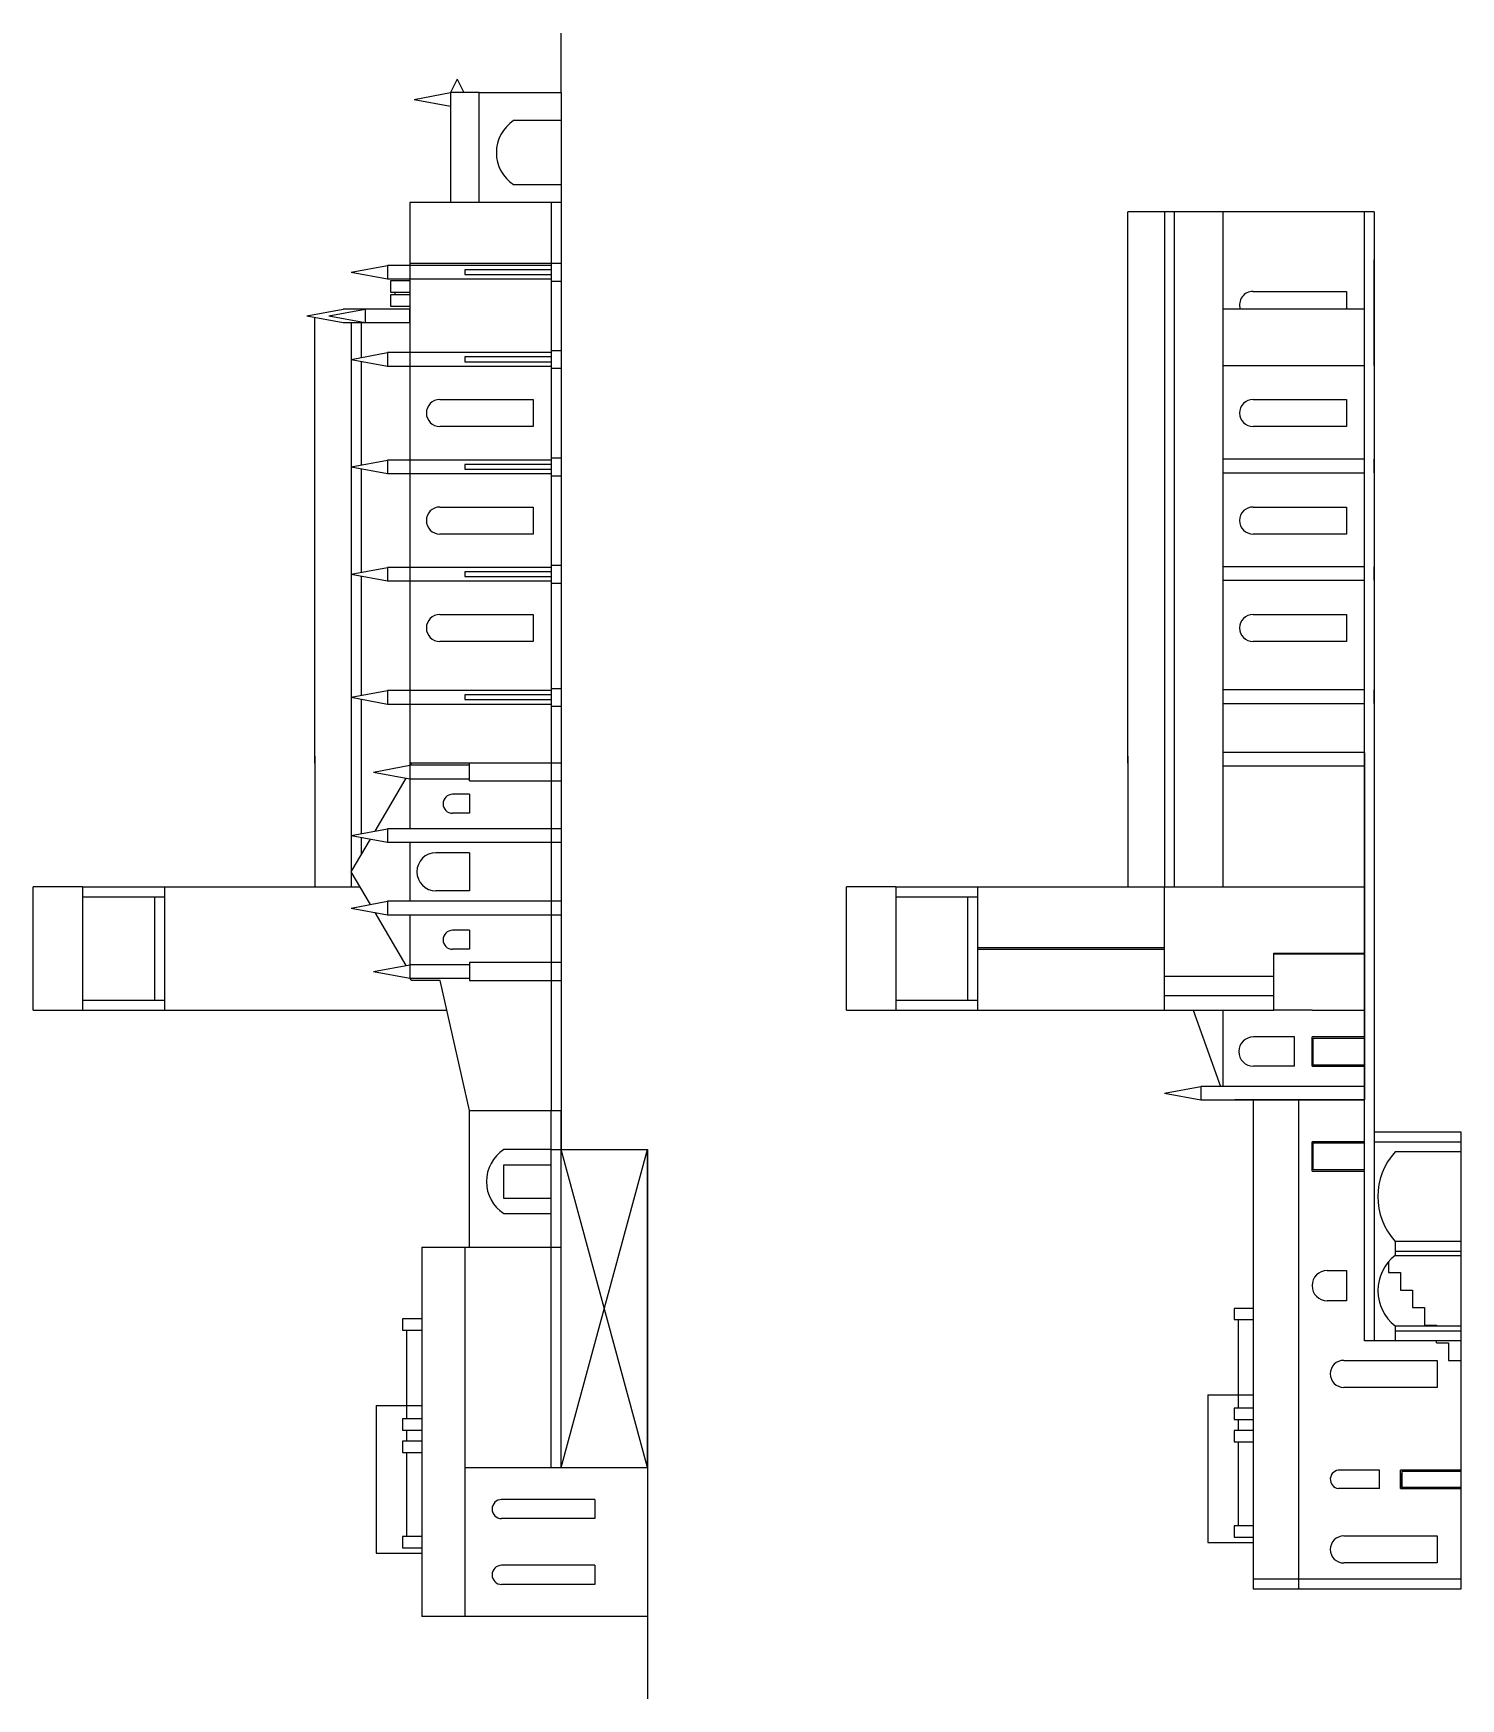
# Model space of a CAD drawing. Header units: millimetres. Extents: x 1968 to 2201, y 2632 to 3071.
# Drawn here: x 2044.9 to 2088.4, y 2868.8 to 2919.6 of the extents above; entities that cross this region are included whole.
import ezdxf

# ---------------------------------------------------------------- set-up
doc = ezdxf.new("R2010")
doc.units = ezdxf.units.MM
for name, color, linetype in [('CarpinteriaExterior', 130, 'Continuous'), ('PrimerPlano', 160, 'Continuous'), ('SegundoPlano', 254, 'Continuous')]:
    doc.layers.add(name, color=color, linetype=linetype)

msp = doc.modelspace()

# ---------------------------------------------------------------- linework, layer by layer
at = {"layer": 'CarpinteriaExterior'}
for p, q in [((2082.081, 2911.692), (2084.923, 2911.692)), ((2084.923, 2911.692), (2084.923, 2911.155)), ((2057.318, 2908.398), (2060.16, 2908.398)), ((2060.16, 2908.398), (2060.16, 2907.576)), ((2082.081, 2908.398), (2084.923, 2908.398)), ((2084.923, 2908.398), (2084.923, 2907.576)), ((2060.16, 2907.576), (2057.318, 2907.576)), ((2084.923, 2907.576), (2082.081, 2907.576)), ((2057.318, 2905.126), (2060.16, 2905.126)), ((2060.16, 2905.126), (2060.16, 2904.304)), ((2082.081, 2905.126), (2084.923, 2905.126)), ((2084.923, 2905.126), (2084.923, 2904.304)), ((2060.16, 2904.304), (2057.318, 2904.304)), ((2084.923, 2904.304), (2082.081, 2904.304)), ((2057.318, 2901.855), (2060.16, 2901.855)), ((2060.16, 2901.855), (2060.16, 2901.032)), ((2082.081, 2901.855), (2084.923, 2901.855)), ((2084.923, 2901.855), (2084.923, 2901.032)), ((2060.16, 2901.032), (2057.318, 2901.032)), ((2084.923, 2901.032), (2082.081, 2901.032)), ((2058.216, 2896.381), (2057.707, 2896.381)), ((2058.216, 2896.381), (2058.216, 2895.8)), ((2058.216, 2895.8), (2057.707, 2895.8)), ((2058.216, 2894.601), (2057.198, 2894.601)), ((2058.216, 2894.601), (2058.216, 2893.439)), ((2058.216, 2893.439), (2057.198, 2893.439)), ((2058.216, 2892.24), (2057.707, 2892.24)), ((2058.216, 2892.24), (2058.216, 2891.659)), ((2058.216, 2891.659), (2057.707, 2891.659)), ((2083.877, 2889.81), (2085.47, 2889.81)), ((2083.346, 2888.99), (2082.091, 2888.99)), ((2083.346, 2888.1), (2083.346, 2888.99)), ((2083.346, 2888.1), (2082.091, 2888.1)), ((2059.261, 2884.076), (2059.261, 2885.099)), ((2059.261, 2885.099), (2060.707, 2885.099)), ((2060.707, 2884.076), (2059.261, 2884.076)), ((2084.337, 2881.878), (2084.923, 2881.878)), ((2084.923, 2881.878), (2084.923, 2880.959)), ((2084.923, 2880.959), (2084.337, 2880.959)), ((2084.845, 2879.144), (2087.686, 2879.144)), ((2087.686, 2879.144), (2087.686, 2878.322)), ((2087.686, 2879.144), (2087.686, 2878.322)), ((2087.686, 2878.322), (2084.845, 2878.322)), ((2085.935, 2875.801), (2084.729, 2875.801)), ((2085.935, 2875.244), (2085.935, 2875.801)), ((2086.574, 2875.244), (2086.574, 2875.801)), ((2086.574, 2875.705), (2086.574, 2875.244)), ((2086.614, 2875.768), (2086.614, 2875.277)), ((2088.404, 2875.801), (2088.404, 2875.768)), ((2088.404, 2875.801), (2088.404, 2875.244)), ((2085.935, 2875.244), (2084.681, 2875.244)), ((2062.04, 2874.907), (2059.199, 2874.907)), ((2062.04, 2874.907), (2062.04, 2874.325)), ((2062.04, 2874.325), (2059.199, 2874.325)), ((2084.845, 2873.797), (2087.686, 2873.797)), ((2087.686, 2873.797), (2087.686, 2872.975)), ((2087.686, 2873.797), (2087.686, 2872.975)), ((2062.04, 2872.903), (2059.199, 2872.903)), ((2062.04, 2872.903), (2062.04, 2872.322)), ((2087.686, 2872.975), (2084.845, 2872.975)), ((2062.04, 2872.322), (2059.199, 2872.322))]:
    msp.add_line(p, q, dxfattribs=at)
for points in [[(2083.877, 2888.1), (2083.877, 2888.99)], [(2083.91, 2888.956), (2085.47, 2888.956), (2085.47, 2888.99), (2083.877, 2888.99)], [(2083.91, 2888.134), (2083.91, 2888.956)], [(2083.877, 2888.1), (2085.47, 2888.1), (2085.47, 2888.134), (2083.91, 2888.134)], [(2083.877, 2884.907), (2083.877, 2885.797)], [(2083.91, 2885.763), (2085.47, 2885.763), (2085.47, 2885.797), (2083.877, 2885.797)], [(2083.91, 2884.941), (2083.91, 2885.763)], [(2083.877, 2884.907), (2085.47, 2884.907), (2085.47, 2884.941), (2083.91, 2884.941)], [(2088.404, 2875.801), (2086.574, 2875.801)], [(2086.614, 2875.768), (2088.404, 2875.768)], [(2086.574, 2875.244), (2088.404, 2875.244)], [(2088.404, 2875.277), (2086.614, 2875.277)]]:
    msp.add_lwpolyline(points, dxfattribs=at)
for centre, radius, start, end in [((2082.081, 2911.281), 0.411, 90, 197.8423), ((2057.318, 2907.987), 0.411, 90, 270), ((2082.081, 2907.987), 0.411, 90, 270), ((2057.318, 2904.715), 0.411, 90, 270), ((2082.081, 2904.715), 0.411, 90, 270), ((2057.318, 2901.443), 0.411, 90, 270), ((2082.081, 2901.443), 0.411, 90, 270), ((2057.707, 2896.09), 0.29, 90, 270), ((2057.198, 2894.02), 0.581, 90, 270), ((2057.707, 2891.949), 0.29, 90, 270), ((2082.091, 2888.545), 0.445, 90, 270), ((2084.337, 2881.419), 0.46, 90, 270), ((2084.845, 2878.733), 0.411, 90, 270), ((2084.713, 2875.522), 0.28, 86.6714, 263.4467), ((2059.199, 2874.616), 0.291, 90, 270), ((2084.845, 2873.386), 0.411, 90, 270), ((2059.199, 2872.612), 0.291, 90, 270)]:
    msp.add_arc(centre, radius, start, end, dxfattribs=at)
at = {"layer": 'PrimerPlano'}
for p, q in [((2061.009, 2917.745), (2061.009, 2919.55)), ((2061.009, 2917.745), (2061.009, 2914.399)), ((2061.009, 2914.399), (2061.009, 2897.33)), ((2061.009, 2897.33), (2061.009, 2886.751)), ((2061.009, 2886.751), (2061.009, 2885.562)), ((2061.009, 2885.562), (2063.641, 2885.562)), ((2063.641, 2885.562), (2063.641, 2871.344)), ((2063.641, 2871.344), (2063.641, 2868.842))]:
    msp.add_line(p, q, dxfattribs=at)
at = {"layer": 'SegundoPlano'}
for p, q in [((2056.531, 2917.539), (2057.639, 2917.745)), ((2057.844, 2918.156), (2057.639, 2917.745)), ((2058.518, 2917.745), (2057.639, 2917.745)), ((2057.639, 2917.745), (2057.639, 2914.399)), ((2058.05, 2917.745), (2057.639, 2917.745)), ((2057.844, 2918.156), (2058.05, 2917.745)), ((2058.518, 2914.399), (2058.518, 2917.745)), ((2058.518, 2917.745), (2061.009, 2917.745)), ((2056.531, 2917.539), (2057.639, 2917.334)), ((2061.009, 2916.892), (2059.563, 2916.892)), ((2059.563, 2914.944), (2061.009, 2914.944)), ((2056.402, 2914.399), (2056.402, 2897.33)), ((2061.009, 2914.399), (2056.402, 2914.399)), ((2060.707, 2914.399), (2060.707, 2897.33)), ((2078.272, 2897.33), (2078.272, 2914.119)), ((2085.772, 2914.119), (2078.272, 2914.119)), ((2079.38, 2914.119), (2079.38, 2897.33)), ((2079.681, 2914.119), (2079.681, 2893.561)), ((2081.164, 2914.119), (2081.164, 2893.561)), ((2085.47, 2879.735), (2085.47, 2914.119)), ((2085.772, 2914.119), (2085.772, 2879.735)), ((2081.164, 2912.652), (2081.164, 2909.44)), ((2085.772, 2909.44), (2085.772, 2912.652)), ((2054.617, 2912.276), (2055.725, 2912.482)), ((2054.617, 2912.276), (2055.725, 2912.071)), ((2055.725, 2912.482), (2055.725, 2912.071)), ((2060.707, 2912.482), (2055.725, 2912.482)), ((2056.402, 2912.549), (2056.402, 2897.33)), ((2056.402, 2912.549), (2061.009, 2912.549)), ((2060.707, 2912.348), (2058.08, 2912.348)), ((2058.08, 2912.348), (2058.08, 2912.205)), ((2058.08, 2912.205), (2060.707, 2912.205)), ((2060.707, 2912.549), (2061.009, 2912.549)), ((2055.725, 2912.071), (2060.707, 2912.071)), ((2056.402, 2912.013), (2055.819, 2912.013)), ((2055.819, 2912.013), (2055.819, 2911.67)), ((2055.819, 2911.67), (2056.402, 2911.67)), ((2055.943, 2911.67), (2055.943, 2911.585)), ((2060.707, 2912.004), (2061.009, 2912.004)), ((2053.262, 2910.95), (2054.369, 2911.155)), ((2053.939, 2910.95), (2055.046, 2911.155)), ((2056.402, 2911.155), (2054.369, 2911.155)), ((2055.046, 2911.155), (2055.046, 2910.744)), ((2056.402, 2911.585), (2055.819, 2911.585)), ((2055.819, 2911.585), (2055.819, 2911.242)), ((2055.819, 2911.242), (2056.402, 2911.242)), ((2056.402, 2910.744), (2056.402, 2911.155)), ((2085.47, 2911.155), (2081.164, 2911.155)), ((2053.262, 2910.95), (2054.369, 2910.744)), ((2053.509, 2897.33), (2053.509, 2910.904)), ((2053.939, 2910.95), (2055.046, 2910.744)), ((2054.369, 2910.744), (2056.402, 2910.744)), ((2054.617, 2910.744), (2054.617, 2897.33)), ((2054.919, 2910.744), (2054.919, 2909.679)), ((2054.617, 2909.623), (2055.725, 2909.829)), ((2054.617, 2909.623), (2055.725, 2909.418)), ((2055.725, 2909.829), (2055.725, 2909.418)), ((2060.707, 2909.829), (2055.725, 2909.829)), ((2060.707, 2909.695), (2058.08, 2909.695)), ((2058.08, 2909.695), (2058.08, 2909.552)), ((2060.707, 2909.896), (2061.009, 2909.896)), ((2061.009, 2909.896), (2061.009, 2909.35)), ((2054.919, 2909.567), (2054.919, 2906.407)), ((2055.725, 2909.418), (2060.707, 2909.418)), ((2058.08, 2909.552), (2060.707, 2909.552)), ((2060.707, 2909.35), (2061.009, 2909.35)), ((2081.164, 2909.44), (2085.47, 2909.44)), ((2060.707, 2906.624), (2061.009, 2906.624)), ((2061.009, 2906.624), (2061.009, 2906.079)), ((2085.47, 2906.579), (2081.164, 2906.579)), ((2081.164, 2906.579), (2081.164, 2906.168)), ((2085.772, 2906.168), (2085.772, 2906.579)), ((2054.617, 2906.351), (2055.725, 2906.557)), ((2054.617, 2906.351), (2055.725, 2906.146)), ((2054.919, 2906.295), (2054.919, 2903.135)), ((2055.725, 2906.557), (2055.725, 2906.146)), ((2060.707, 2906.557), (2055.725, 2906.557)), ((2055.725, 2906.146), (2060.707, 2906.146)), ((2060.707, 2906.423), (2058.08, 2906.423)), ((2058.08, 2906.423), (2058.08, 2906.28)), ((2058.08, 2906.28), (2060.707, 2906.28)), ((2060.707, 2906.079), (2061.009, 2906.079)), ((2061.009, 2906.557), (2061.009, 2906.146)), ((2081.164, 2906.168), (2085.47, 2906.168)), ((2060.707, 2905.342), (2060.707, 2905.342)), ((2054.617, 2903.079), (2055.725, 2903.285)), ((2054.617, 2903.079), (2055.725, 2902.874)), ((2054.919, 2903.023), (2054.919, 2899.388)), ((2055.725, 2903.285), (2055.725, 2902.874)), ((2060.707, 2903.285), (2055.725, 2903.285)), ((2060.707, 2903.151), (2058.08, 2903.151)), ((2058.08, 2903.151), (2058.08, 2903.008)), ((2060.707, 2903.352), (2061.009, 2903.352)), ((2061.009, 2903.285), (2061.009, 2902.874)), ((2085.47, 2903.307), (2081.164, 2903.307)), ((2081.164, 2903.307), (2081.164, 2902.896)), ((2085.772, 2902.896), (2085.772, 2903.307)), ((2055.725, 2902.874), (2060.707, 2902.874)), ((2058.08, 2903.008), (2060.707, 2903.008)), ((2060.707, 2902.807), (2061.009, 2902.807)), ((2081.164, 2902.896), (2085.47, 2902.896)), ((2054.617, 2899.332), (2055.725, 2899.538)), ((2055.725, 2899.538), (2055.725, 2899.126)), ((2060.707, 2899.538), (2055.725, 2899.538)), ((2060.707, 2899.605), (2061.009, 2899.605)), ((2061.009, 2899.538), (2061.009, 2899.126)), ((2085.47, 2899.56), (2081.164, 2899.56)), ((2081.164, 2899.56), (2081.164, 2899.149)), ((2085.772, 2899.149), (2085.772, 2899.56)), ((2054.617, 2899.332), (2055.725, 2899.126)), ((2054.919, 2899.276), (2054.919, 2897.33)), ((2055.725, 2899.126), (2060.707, 2899.126)), ((2060.707, 2899.403), (2058.08, 2899.403)), ((2058.08, 2899.403), (2058.08, 2899.261)), ((2058.08, 2899.261), (2060.707, 2899.261)), ((2060.707, 2899.059), (2061.009, 2899.059)), ((2081.164, 2899.149), (2085.47, 2899.149)), ((2053.509, 2897.536), (2053.509, 2893.561)), ((2054.617, 2897.536), (2054.617, 2893.561)), ((2054.919, 2897.536), (2054.919, 2895.179)), ((2056.402, 2897.536), (2056.402, 2895.329)), ((2078.272, 2897.536), (2078.272, 2893.561)), ((2079.38, 2897.536), (2079.38, 2893.561)), ((2085.47, 2897.654), (2081.164, 2897.654)), ((2085.47, 2897.654), (2085.47, 2887.075)), ((2055.294, 2897.057), (2056.402, 2897.263)), ((2055.294, 2897.057), (2056.402, 2896.852)), ((2061.009, 2897.33), (2056.402, 2897.33)), ((2056.469, 2897.33), (2056.402, 2897.263)), ((2056.402, 2897.263), (2056.402, 2895.329)), ((2058.216, 2897.263), (2056.402, 2897.263)), ((2056.402, 2897.263), (2056.402, 2896.852)), ((2061.009, 2897.33), (2056.469, 2897.33)), ((2058.216, 2896.785), (2058.216, 2897.33)), ((2060.707, 2897.33), (2060.707, 2886.751)), ((2061.009, 2897.33), (2061.009, 2897.263)), ((2081.164, 2897.243), (2085.47, 2897.243)), ((2081.164, 2897.243), (2081.164, 2893.561)), ((2055.345, 2895.258), (2056.293, 2896.872)), ((2056.402, 2896.852), (2058.216, 2896.852)), ((2058.216, 2896.785), (2061.009, 2896.785)), ((2061.009, 2896.852), (2061.009, 2895.329)), ((2054.617, 2895.123), (2055.725, 2895.329)), ((2054.617, 2895.123), (2055.725, 2894.918)), ((2054.617, 2894.02), (2055.201, 2895.015)), ((2054.919, 2895.067), (2054.919, 2894.533)), ((2060.707, 2895.329), (2055.725, 2895.329)), ((2055.725, 2895.329), (2055.725, 2894.918)), ((2055.725, 2894.918), (2060.707, 2894.918)), ((2056.402, 2894.918), (2056.402, 2893.122)), ((2056.402, 2894.918), (2056.402, 2893.122)), ((2061.009, 2895.329), (2060.707, 2895.329)), ((2060.707, 2894.918), (2061.009, 2894.918)), ((2061.009, 2894.918), (2061.009, 2893.122)), ((2055.201, 2893.025), (2054.617, 2894.02)), ((2046.437, 2893.561), (2044.938, 2893.561)), ((2044.938, 2889.81), (2044.938, 2893.561)), ((2046.437, 2893.561), (2051.419, 2893.561)), ((2046.437, 2893.561), (2046.437, 2889.81)), ((2048.928, 2893.561), (2048.928, 2889.81)), ((2051.419, 2893.561), (2054.887, 2893.561)), ((2071.2, 2893.561), (2069.7, 2893.561)), ((2069.7, 2889.81), (2069.7, 2893.561)), ((2071.2, 2893.561), (2076.182, 2893.561)), ((2071.2, 2893.561), (2071.2, 2889.81)), ((2073.691, 2893.561), (2073.691, 2889.81)), ((2076.182, 2893.561), (2079.649, 2893.561)), ((2079.38, 2889.81), (2079.38, 2893.561)), ((2079.649, 2893.561), (2085.47, 2893.561)), ((2046.437, 2893.259), (2048.928, 2893.259)), ((2048.626, 2893.259), (2048.626, 2890.112)), ((2054.617, 2892.916), (2055.725, 2893.122)), ((2054.617, 2892.916), (2055.725, 2892.711)), ((2060.707, 2893.122), (2055.725, 2893.122)), ((2055.725, 2893.122), (2055.725, 2892.711)), ((2061.009, 2893.122), (2060.707, 2893.122)), ((2071.2, 2893.259), (2073.691, 2893.259)), ((2071.2, 2893.259), (2073.691, 2893.259)), ((2073.389, 2893.259), (2073.389, 2890.112)), ((2056.293, 2891.168), (2055.345, 2892.781)), ((2055.725, 2892.711), (2060.707, 2892.711)), ((2056.402, 2892.711), (2056.402, 2890.777)), ((2056.402, 2892.711), (2056.402, 2890.777)), ((2060.707, 2892.711), (2061.009, 2892.711)), ((2061.009, 2892.711), (2061.009, 2891.188)), ((2079.38, 2891.708), (2073.691, 2891.708)), ((2073.691, 2891.663), (2079.38, 2891.663)), ((2082.718, 2889.81), (2082.718, 2891.546)), ((2082.718, 2891.546), (2085.47, 2891.546)), ((2082.718, 2891.524), (2085.47, 2891.524)), ((2055.294, 2890.982), (2056.402, 2891.188)), ((2055.294, 2890.982), (2056.402, 2890.777)), ((2058.216, 2891.188), (2056.402, 2891.188)), ((2056.402, 2891.188), (2056.402, 2890.777)), ((2061.009, 2891.255), (2058.216, 2891.255)), ((2058.216, 2891.255), (2058.216, 2890.71)), ((2056.402, 2890.777), (2058.216, 2890.777)), ((2056.469, 2890.71), (2056.402, 2890.777)), ((2057.324, 2890.71), (2056.469, 2890.71)), ((2058.216, 2886.751), (2057.324, 2890.71)), ((2057.324, 2890.71), (2057.324, 2890.71)), ((2058.216, 2890.71), (2061.009, 2890.71)), ((2082.718, 2890.829), (2079.38, 2890.829)), ((2046.437, 2890.112), (2048.928, 2890.112)), ((2071.2, 2890.112), (2073.691, 2890.112)), ((2082.718, 2890.24), (2079.38, 2890.24)), ((2044.938, 2889.81), (2046.437, 2889.81)), ((2046.437, 2889.81), (2051.419, 2889.81)), ((2051.419, 2889.81), (2057.527, 2889.81)), ((2069.7, 2889.81), (2071.2, 2889.81)), ((2071.2, 2889.81), (2076.182, 2889.81)), ((2076.182, 2889.81), (2082.718, 2889.81)), ((2080.258, 2889.81), (2081.091, 2887.486)), ((2081.164, 2889.81), (2081.164, 2887.486)), ((2081.164, 2889.81), (2081.164, 2887.486)), ((2083.877, 2889.81), (2082.718, 2889.81)), ((2079.38, 2887.28), (2080.488, 2887.486)), ((2080.488, 2887.486), (2080.488, 2887.075)), ((2085.47, 2887.486), (2080.488, 2887.486)), ((2080.488, 2887.486), (2080.488, 2887.075)), ((2085.47, 2887.486), (2081.164, 2887.486)), ((2079.38, 2887.28), (2080.488, 2887.075)), ((2080.488, 2887.075), (2081.529, 2887.075)), ((2081.164, 2887.075), (2085.47, 2887.075)), ((2085.47, 2887.075), (2081.529, 2887.075)), ((2082.087, 2887.075), (2082.087, 2872.176)), ((2083.468, 2887.075), (2083.468, 2872.176)), ((2085.47, 2887.075), (2085.168, 2887.075)), ((2058.216, 2882.592), (2058.216, 2886.751)), ((2058.216, 2886.751), (2061.009, 2886.751)), ((2060.707, 2875.884), (2060.707, 2886.751)), ((2061.009, 2875.884), (2061.009, 2886.751)), ((2085.772, 2886.098), (2088.404, 2886.098)), ((2085.772, 2885.797), (2088.404, 2885.797)), ((2088.404, 2886.098), (2088.404, 2872.176)), ((2060.707, 2885.562), (2059.261, 2885.562)), ((2060.707, 2885.562), (2063.641, 2885.562)), ((2063.641, 2875.884), (2061.009, 2885.562)), ((2061.009, 2875.884), (2063.641, 2885.562)), ((2063.641, 2875.884), (2063.641, 2885.562)), ((2088.404, 2885.495), (2086.404, 2885.495)), ((2059.261, 2883.614), (2060.707, 2883.614)), ((2088.404, 2882.765), (2086.404, 2882.765)), ((2086.404, 2882.765), (2086.404, 2882.339)), ((2056.766, 2882.592), (2056.766, 2873.277)), ((2056.766, 2882.592), (2061.009, 2882.592)), ((2057.113, 2882.592), (2057.113, 2882.592)), ((2058.075, 2882.592), (2058.075, 2871.344)), ((2086.404, 2882.464), (2088.404, 2882.464)), ((2086.404, 2882.339), (2088.404, 2882.339)), ((2086.202, 2882.145), (2086.202, 2881.819)), ((2086.202, 2881.819), (2086.568, 2881.819)), ((2086.568, 2881.819), (2086.568, 2881.284)), ((2086.568, 2881.284), (2086.934, 2881.284)), ((2086.934, 2881.284), (2086.934, 2880.749)), ((2082.087, 2880.728), (2081.504, 2880.728)), ((2081.504, 2880.728), (2081.504, 2880.384)), ((2086.934, 2880.749), (2087.301, 2880.749)), ((2087.301, 2880.749), (2087.301, 2880.214)), ((2056.766, 2880.404), (2056.183, 2880.404)), ((2056.183, 2880.404), (2056.183, 2880.06)), ((2081.504, 2880.384), (2082.087, 2880.384)), ((2081.628, 2880.384), (2081.628, 2877.688)), ((2086.404, 2880.194), (2088.404, 2880.194)), ((2086.404, 2880.194), (2086.404, 2879.735)), ((2087.301, 2880.214), (2087.667, 2880.214)), ((2087.667, 2880.214), (2087.667, 2880.194)), ((2056.183, 2880.06), (2056.766, 2880.06)), ((2056.307, 2880.06), (2056.307, 2877.364)), ((2088.404, 2879.735), (2085.47, 2879.735)), ((2088.404, 2880.037), (2086.404, 2880.037)), ((2087.667, 2879.679), (2087.667, 2879.735)), ((2087.667, 2879.679), (2088.033, 2879.679)), ((2088.033, 2879.679), (2088.033, 2879.144)), ((2088.033, 2879.144), (2088.399, 2879.144)), ((2055.378, 2877.768), (2056.766, 2877.768)), ((2055.378, 2877.768), (2055.378, 2873.277)), ((2080.699, 2878.092), (2082.087, 2878.092)), ((2080.699, 2878.092), (2080.699, 2873.601)), ((2082.087, 2877.688), (2081.504, 2877.688)), ((2081.504, 2877.688), (2081.504, 2877.345)), ((2056.766, 2877.364), (2056.183, 2877.364)), ((2056.183, 2877.364), (2056.183, 2877.021)), ((2081.504, 2877.345), (2082.087, 2877.345)), ((2081.628, 2877.345), (2081.628, 2877.006)), ((2056.183, 2877.021), (2056.766, 2877.021)), ((2056.766, 2876.682), (2056.183, 2876.682)), ((2056.183, 2876.682), (2056.183, 2876.338)), ((2056.307, 2877.021), (2056.307, 2876.682)), ((2082.087, 2877.006), (2081.504, 2877.006)), ((2081.504, 2877.006), (2081.504, 2876.662)), ((2081.504, 2876.662), (2082.087, 2876.662)), ((2081.628, 2876.662), (2081.628, 2874.103)), ((2056.183, 2876.338), (2056.766, 2876.338)), ((2056.307, 2876.338), (2056.307, 2873.779)), ((2058.075, 2875.884), (2063.339, 2875.884)), ((2063.339, 2875.884), (2063.641, 2875.884)), ((2063.641, 2875.884), (2063.641, 2871.344)), ((2056.766, 2873.779), (2056.183, 2873.779)), ((2056.183, 2873.779), (2056.183, 2873.436)), ((2080.699, 2873.601), (2082.087, 2873.601)), ((2082.087, 2874.103), (2081.504, 2874.103)), ((2081.504, 2874.103), (2081.504, 2873.76)), ((2081.504, 2873.76), (2082.087, 2873.76)), ((2055.378, 2873.277), (2056.766, 2873.277)), ((2056.183, 2873.436), (2056.766, 2873.436)), ((2056.766, 2873.277), (2056.766, 2871.344)), ((2083.468, 2872.477), (2082.087, 2872.477)), ((2088.404, 2872.176), (2082.087, 2872.176)), ((2088.404, 2872.477), (2083.468, 2872.477)), ((2088.404, 2872.477), (2084.098, 2872.477)), ((2063.641, 2871.344), (2056.766, 2871.344)), ((2063.641, 2871.344), (2063.641, 2871.344))]:
    msp.add_line(p, q, dxfattribs=at)
for centre, radius, start, end in [((2060.203, 2915.918), 1.165, 123.3007, 236.6993), ((2059.901, 2884.588), 1.165, 123.3007, 236.6993), ((2087.921, 2884.13), 2.04, 138.0234, 221.9766), ((2087.241, 2881.266), 1.36, 127.9628, 232.0372)]:
    msp.add_arc(centre, radius, start, end, dxfattribs=at)

doc.saveas('drawing.dxf')
